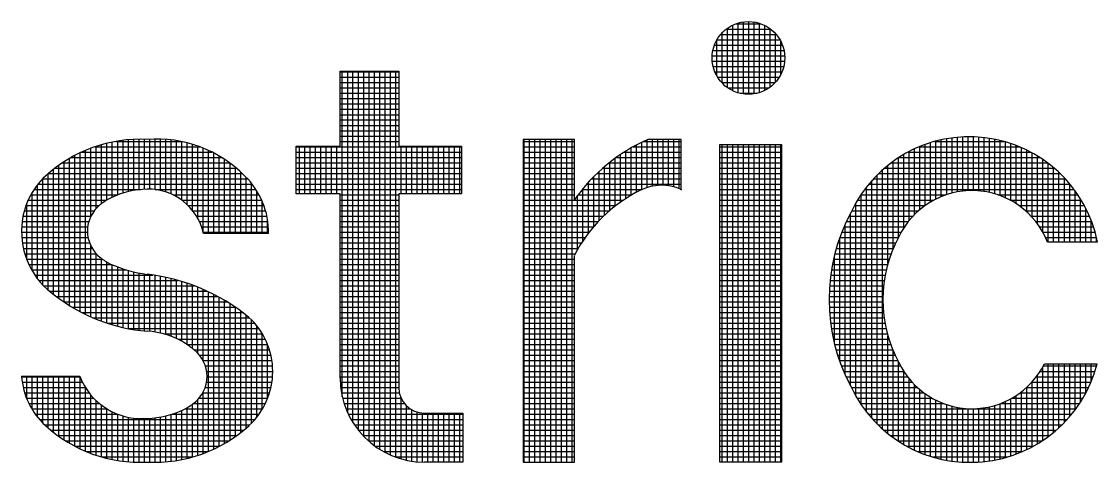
# Model space of a CAD drawing. Header units: inches. Extents: x 1009 to 1850, y 0 to 594.
# Drawn here: x 1720.724 to 1724.217, y 99.887 to 101.318 of the extents above; entities that cross this region are included whole.
import ezdxf

# ---------------------------------------------------------------- set-up
doc = ezdxf.new("R2010")
doc.units = ezdxf.units.IN
doc.header["$MEASUREMENT"] = 0
doc.layers.add('BG ÇÑ±¹Áö¿ª³\xad¹æ±â¼úÁÖ½ÄÈ¸»ç CI', color=7, linetype='Continuous')

msp = doc.modelspace()

# ---------------------------------------------------------------- linework, layer by layer
at = {"layer": 'BG ÇÑ±¹Áö¿ª³\xad¹æ±â¼úÁÖ½ÄÈ¸»ç CI', "color": 7, "linetype": 'Continuous', "lineweight": 25}
for p, q in [((1723.033, 101.0937), (1723.033, 101.3069)), ((1723.0432, 101.3112), (1723.1248, 101.3112)), ((1723.0504, 101.087), (1723.0504, 101.3136)), ((1723.0677, 101.0832), (1723.0677, 101.3174)), ((1723.0851, 101.0821), (1723.0851, 101.3185)), ((1723.1025, 101.0836), (1723.1025, 101.317)), ((1723.1198, 101.0877), (1723.1198, 101.3129)), ((1722.9937, 101.2765), (1723.1743, 101.2765)), ((1722.9983, 101.1189), (1722.9983, 101.2817)), ((1723.0118, 101.2939), (1723.1562, 101.2939)), ((1723.0156, 101.1039), (1723.0156, 101.2967)), ((1723.1372, 101.0948), (1723.1372, 101.3058)), ((1723.1546, 101.1055), (1723.1546, 101.2951)), ((1723.1719, 101.1213), (1723.1719, 101.2793)), ((1722.9733, 101.2418), (1723.1947, 101.2418)), ((1722.9809, 101.1425), (1722.9809, 101.2581)), ((1722.9815, 101.2591), (1723.1865, 101.2591)), ((1723.1893, 101.1466), (1723.1893, 101.254)), ((1722.966, 101.207), (1723.202, 101.207)), ((1722.9683, 101.2244), (1723.1997, 101.2244)), ((1722.9663, 101.1897), (1723.2017, 101.1897)), ((1722.9692, 101.1723), (1723.1988, 101.1723)), ((1721.7583, 100.9135), (1721.7583, 101.1571)), ((1721.7583, 101.1571), (1721.9488, 101.1571)), ((1721.7583, 101.155), (1721.9488, 101.155)), ((1721.7583, 101.1376), (1721.9488, 101.1376)), ((1721.7654, 100.0995), (1721.7654, 101.1571)), ((1721.7828, 100.0483), (1721.7828, 101.1571)), ((1721.8001, 100.016), (1721.8001, 101.1571)), ((1721.8175, 99.9914), (1721.8175, 101.1571)), ((1721.8349, 99.9716), (1721.8349, 101.1571)), ((1721.8522, 99.9551), (1721.8522, 101.1571)), ((1721.8696, 99.9412), (1721.8696, 101.1571)), ((1721.887, 99.9294), (1721.887, 101.1571)), ((1721.9043, 99.9194), (1721.9043, 101.1571)), ((1721.9217, 99.911), (1721.9217, 101.1571)), ((1721.9391, 99.9041), (1721.9391, 101.1571)), ((1721.9488, 101.1571), (1721.9488, 100.9135)), ((1722.9748, 101.155), (1723.1931, 101.155)), ((1722.9838, 101.1376), (1723.1842, 101.1376)), ((1721.7583, 101.1202), (1721.9488, 101.1202)), ((1721.7583, 101.1029), (1721.9488, 101.1029)), ((1722.9971, 101.1202), (1723.1709, 101.1202)), ((1723.0171, 101.1029), (1723.1509, 101.1029)), ((1721.7583, 101.0855), (1721.9488, 101.0855)), ((1721.7583, 101.0681), (1721.9488, 101.0681)), ((1723.0559, 101.0855), (1723.1121, 101.0855)), ((1721.7583, 101.0508), (1721.9488, 101.0508)), ((1721.7583, 101.0334), (1721.9488, 101.0334)), ((1721.7583, 101.016), (1721.9488, 101.016)), ((1721.7583, 100.9987), (1721.9488, 100.9987)), ((1721.7583, 100.9813), (1721.9488, 100.9813)), ((1721.7583, 100.9639), (1721.9488, 100.9639)), ((1721.0014, 100.7389), (1721.0014, 100.9232)), ((1721.0187, 100.7479), (1721.0187, 100.9271)), ((1721.0302, 100.9292), (1721.2407, 100.9292)), ((1721.0361, 100.7553), (1721.0361, 100.9302)), ((1721.0535, 100.7614), (1721.0535, 100.9327)), ((1721.0708, 100.7663), (1721.0708, 100.9345)), ((1721.0882, 100.7699), (1721.0882, 100.9356)), ((1721.1056, 100.7725), (1721.1056, 100.936)), ((1721.1229, 100.7739), (1721.1229, 100.9358)), ((1721.1403, 100.7742), (1721.1403, 100.936)), ((1721.1576, 100.7729), (1721.1576, 100.9367)), ((1721.175, 100.7699), (1721.175, 100.9365)), ((1721.1924, 100.7652), (1721.1924, 100.9357)), ((1721.2097, 100.7586), (1721.2097, 100.934)), ((1721.2271, 100.7498), (1721.2271, 100.9316)), ((1721.2445, 100.7384), (1721.2445, 100.9284)), ((1721.2618, 100.7239), (1721.2618, 100.9245)), ((1721.7583, 100.9466), (1721.9488, 100.9466)), ((1721.7583, 100.9292), (1721.9488, 100.9292)), ((1722.3526, 100.9353), (1722.3526, 99.8879)), ((1722.5191, 100.9353), (1722.3526, 100.9353)), ((1722.3526, 100.9292), (1722.5191, 100.9292)), ((1722.3558, 99.8879), (1722.3558, 100.9353)), ((1722.3732, 99.8879), (1722.3732, 100.9353)), ((1722.3905, 99.8879), (1722.3905, 100.9353)), ((1722.4079, 99.8879), (1722.4079, 100.9353)), ((1722.4253, 99.8879), (1722.4253, 100.9353)), ((1722.4426, 99.8879), (1722.4426, 100.9353)), ((1722.46, 99.8879), (1722.46, 100.9353)), ((1722.4774, 99.8879), (1722.4774, 100.9353)), ((1722.4947, 99.8879), (1722.4947, 100.9353)), ((1722.5121, 99.8879), (1722.5121, 100.9353)), ((1722.5191, 100.7401), (1722.5191, 100.9353)), ((1722.7378, 100.7727), (1722.7378, 100.9264)), ((1722.7436, 100.9292), (1722.8655, 100.9292)), ((1722.7552, 100.7794), (1722.7552, 100.9345)), ((1722.8655, 100.9353), (1722.757, 100.9353)), ((1722.7725, 100.7838), (1722.7725, 100.9353)), ((1722.7899, 100.7861), (1722.7899, 100.9353)), ((1722.8073, 100.7865), (1722.8073, 100.9353)), ((1722.8246, 100.7849), (1722.8246, 100.9353)), ((1722.842, 100.7813), (1722.842, 100.9353)), ((1722.8594, 100.7755), (1722.8594, 100.9353)), ((1722.8655, 100.7729), (1722.8655, 100.9353)), ((1723.6755, 100.7326), (1723.6755, 100.9252)), ((1723.6893, 100.9292), (1723.9136, 100.9292)), ((1723.6929, 100.742), (1723.6929, 100.9302)), ((1723.7102, 100.7499), (1723.7102, 100.9344)), ((1723.7276, 100.7563), (1723.7276, 100.9378)), ((1723.745, 100.7613), (1723.745, 100.9405)), ((1723.7623, 100.7651), (1723.7623, 100.9425)), ((1723.7797, 100.7677), (1723.7797, 100.9438)), ((1723.7971, 100.7692), (1723.7971, 100.9443)), ((1723.8144, 100.7694), (1723.8144, 100.9441)), ((1723.8318, 100.7685), (1723.8318, 100.9432)), ((1723.8491, 100.7665), (1723.8491, 100.9416)), ((1723.8665, 100.7633), (1723.8665, 100.9393)), ((1723.8839, 100.7588), (1723.8839, 100.9362)), ((1723.9012, 100.7531), (1723.9012, 100.9324)), ((1723.9186, 100.7459), (1723.9186, 100.9278)), ((1723.936, 100.7373), (1723.936, 100.9224)), ((1720.9145, 100.3761), (1720.9145, 100.8925)), ((1720.9188, 100.8945), (1721.3423, 100.8945)), ((1720.9319, 100.3673), (1720.9319, 100.9003)), ((1720.9493, 100.6866), (1720.9493, 100.9072)), ((1720.9624, 100.9119), (1721.3023, 100.9119)), ((1720.9666, 100.712), (1720.9666, 100.9133)), ((1720.984, 100.7274), (1720.984, 100.9186)), ((1721.2792, 100.705), (1721.2792, 100.9196)), ((1721.2966, 100.679), (1721.2966, 100.9139)), ((1721.3139, 100.6346), (1721.3139, 100.9073)), ((1721.3313, 100.6303), (1721.3313, 100.8998)), ((1721.3487, 100.6303), (1721.3487, 100.8913)), ((1721.6155, 100.7588), (1721.6155, 100.9135)), ((1721.6155, 100.9135), (1721.7583, 100.9135)), ((1721.6155, 100.9119), (1722.1522, 100.9119)), ((1721.6155, 100.8945), (1722.1522, 100.8945)), ((1721.6265, 100.7588), (1721.6265, 100.9135)), ((1721.6439, 100.7588), (1721.6439, 100.9135)), ((1721.6612, 100.7588), (1721.6612, 100.9135)), ((1721.6786, 100.7588), (1721.6786, 100.9135)), ((1721.6959, 100.7588), (1721.6959, 100.9135)), ((1721.7133, 100.7588), (1721.7133, 100.9135)), ((1721.7307, 100.7588), (1721.7307, 100.9135)), ((1721.748, 100.7588), (1721.748, 100.9135)), ((1721.9488, 100.9135), (1722.1522, 100.9135)), ((1721.9564, 100.7588), (1721.9564, 100.9135)), ((1721.9738, 100.7588), (1721.9738, 100.9135)), ((1721.9911, 100.7588), (1721.9911, 100.9135)), ((1722.0085, 100.7588), (1722.0085, 100.9135)), ((1722.0259, 100.7588), (1722.0259, 100.9135)), ((1722.0432, 100.7588), (1722.0432, 100.9135)), ((1722.0606, 100.7588), (1722.0606, 100.9135)), ((1722.078, 100.7588), (1722.078, 100.9135)), ((1722.0953, 100.7588), (1722.0953, 100.9135)), ((1722.1127, 100.7588), (1722.1127, 100.9135)), ((1722.1301, 100.7588), (1722.1301, 100.9135)), ((1722.1474, 100.7588), (1722.1474, 100.9135)), ((1722.1522, 100.9135), (1722.1522, 100.7588)), ((1722.3526, 100.9119), (1722.5191, 100.9119)), ((1722.3526, 100.8945), (1722.5191, 100.8945)), ((1722.6808, 100.8945), (1722.8655, 100.8945)), ((1722.6857, 100.7436), (1722.6857, 100.8976)), ((1722.7031, 100.7543), (1722.7031, 100.908)), ((1722.7099, 100.9119), (1722.8655, 100.9119)), ((1722.7205, 100.764), (1722.7205, 100.9176)), ((1722.9911, 100.9188), (1723.1908, 100.9188)), ((1722.9911, 99.8879), (1722.9911, 100.9188)), ((1722.9911, 100.9119), (1723.1908, 100.9119)), ((1722.9911, 100.8945), (1723.1908, 100.8945)), ((1722.9983, 99.8879), (1722.9983, 100.9188)), ((1723.0156, 99.8879), (1723.0156, 100.9188)), ((1723.033, 99.8879), (1723.033, 100.9188)), ((1723.0504, 99.8879), (1723.0504, 100.9188)), ((1723.0677, 99.8879), (1723.0677, 100.9188)), ((1723.0851, 99.8879), (1723.0851, 100.9188)), ((1723.1025, 99.8879), (1723.1025, 100.9188)), ((1723.1198, 99.8879), (1723.1198, 100.9188)), ((1723.1372, 99.8879), (1723.1372, 100.9188)), ((1723.1546, 99.8879), (1723.1546, 100.9188)), ((1723.1719, 99.8879), (1723.1719, 100.9188)), ((1723.1893, 99.8879), (1723.1893, 100.9188)), ((1723.1908, 100.9188), (1723.1908, 99.8879)), ((1723.6021, 100.8945), (1724.0008, 100.8945)), ((1723.606, 100.6727), (1723.606, 100.8966)), ((1723.6234, 100.6919), (1723.6234, 100.9051)), ((1723.6387, 100.9119), (1723.9641, 100.9119)), ((1723.6408, 100.7079), (1723.6408, 100.9127)), ((1723.6581, 100.7213), (1723.6581, 100.9194)), ((1723.9533, 100.7269), (1723.9533, 100.9162)), ((1723.9707, 100.7145), (1723.9707, 100.9091)), ((1723.9881, 100.6999), (1723.9881, 100.901)), ((1724.0054, 100.6823), (1724.0054, 100.892)), ((1720.8567, 100.8598), (1721.3993, 100.8598)), ((1720.8625, 100.4074), (1720.8625, 100.8635)), ((1720.8798, 100.3961), (1720.8798, 100.8742)), ((1720.8849, 100.8771), (1721.3735, 100.8771)), ((1720.8972, 100.3857), (1720.8972, 100.8838)), ((1721.366, 100.6303), (1721.366, 100.8816)), ((1721.3834, 100.6303), (1721.3834, 100.8708)), ((1721.4008, 100.6303), (1721.4008, 100.8587)), ((1721.6155, 100.8771), (1722.1522, 100.8771)), ((1721.6155, 100.8598), (1722.1522, 100.8598)), ((1722.3526, 100.8771), (1722.5191, 100.8771)), ((1722.3526, 100.8598), (1722.5191, 100.8598)), ((1722.632, 100.8598), (1722.8655, 100.8598)), ((1722.6336, 100.7047), (1722.6336, 100.861)), ((1722.651, 100.7189), (1722.651, 100.8742)), ((1722.6551, 100.8771), (1722.8655, 100.8771)), ((1722.6684, 100.7318), (1722.6684, 100.8864)), ((1722.9911, 100.8771), (1723.1908, 100.8771)), ((1722.9911, 100.8598), (1723.1908, 100.8598)), ((1723.5474, 100.8598), (1724.0554, 100.8598)), ((1723.5539, 100.5815), (1723.5539, 100.8645)), ((1723.5713, 100.6175), (1723.5713, 100.8764)), ((1723.5725, 100.8771), (1724.0304, 100.8771)), ((1723.5887, 100.6487), (1723.5887, 100.887)), ((1724.0228, 100.6608), (1724.0228, 100.8819)), ((1724.0402, 100.6335), (1724.0402, 100.8707)), ((1724.0575, 100.6022), (1724.0575, 100.8582)), ((1720.8104, 100.4463), (1720.8104, 100.8244)), ((1720.8111, 100.825), (1721.4406, 100.825)), ((1720.8277, 100.4325), (1720.8277, 100.8387)), ((1720.8324, 100.8424), (1721.4213, 100.8424)), ((1720.8451, 100.4197), (1720.8451, 100.8518)), ((1721.4181, 100.6303), (1721.4181, 100.8451)), ((1721.4355, 100.6303), (1721.4355, 100.8298)), ((1721.6155, 100.8424), (1722.1522, 100.8424)), ((1721.6155, 100.825), (1722.1522, 100.825)), ((1722.3526, 100.8424), (1722.5191, 100.8424)), ((1722.3526, 100.825), (1722.5191, 100.825)), ((1722.5922, 100.825), (1722.8655, 100.825)), ((1722.5989, 100.6717), (1722.5989, 100.8313)), ((1722.6112, 100.8424), (1722.8655, 100.8424)), ((1722.6163, 100.689), (1722.6163, 100.8468)), ((1722.9911, 100.8424), (1723.1908, 100.8424)), ((1722.9911, 100.825), (1723.1908, 100.825)), ((1723.5019, 100.0113), (1723.5019, 100.8202)), ((1723.5067, 100.825), (1724.0962, 100.825)), ((1723.5192, 99.9949), (1723.5192, 100.8367)), ((1723.5258, 100.8424), (1724.0771, 100.8424)), ((1723.5366, 100.5325), (1723.5366, 100.8513)), ((1724.0749, 100.6022), (1724.0749, 100.8443)), ((1724.0922, 100.6022), (1724.0922, 100.8288)), ((1720.7756, 100.4832), (1720.7756, 100.7885)), ((1720.777, 100.7903), (1721.4725, 100.7903)), ((1720.7924, 100.8077), (1721.4578, 100.8077)), ((1720.793, 100.4629), (1720.793, 100.8082)), ((1721.4528, 100.6303), (1721.4528, 100.8128)), ((1721.4702, 100.6303), (1721.4702, 100.7933)), ((1721.6155, 100.8077), (1722.1522, 100.8077)), ((1721.6155, 100.7903), (1722.1522, 100.7903)), ((1722.3526, 100.8077), (1722.5191, 100.8077)), ((1722.3526, 100.7903), (1722.5191, 100.7903)), ((1722.5588, 100.7903), (1722.8655, 100.7903)), ((1722.5642, 100.6309), (1722.5642, 100.7963)), ((1722.5748, 100.8077), (1722.8655, 100.8077)), ((1722.5815, 100.6525), (1722.5815, 100.8146)), ((1722.9911, 100.8077), (1723.1908, 100.8077)), ((1722.9911, 100.7903), (1723.1908, 100.7903)), ((1723.4746, 100.7903), (1724.1282, 100.7903)), ((1723.4845, 100.0296), (1723.4845, 100.8018)), ((1723.4898, 100.8077), (1724.1131, 100.8077)), ((1724.1096, 100.6022), (1724.1096, 100.8114)), ((1724.127, 100.6022), (1724.127, 100.7918)), ((1720.7538, 100.7556), (1721.0367, 100.7556)), ((1720.7583, 100.5091), (1720.7583, 100.7634)), ((1720.7643, 100.7729), (1721.1099, 100.7729)), ((1721.1574, 100.7729), (1721.4849, 100.7729)), ((1721.2162, 100.7556), (1721.4952, 100.7556)), ((1721.4876, 100.6303), (1721.4876, 100.7687)), ((1721.6155, 100.7729), (1722.1522, 100.7729)), ((1721.7583, 100.7588), (1721.6155, 100.7588)), ((1721.7583, 100.1613), (1721.7583, 100.7588)), ((1721.7583, 100.7556), (1721.9488, 100.7556)), ((1722.1522, 100.7588), (1721.9488, 100.7588)), ((1721.9488, 100.7588), (1721.9488, 100.1298)), ((1722.3526, 100.7729), (1722.5191, 100.7729)), ((1722.3526, 100.7556), (1722.5191, 100.7556)), ((1722.5294, 100.5783), (1722.5294, 100.7543)), ((1722.5304, 100.7556), (1722.7054, 100.7556)), ((1722.544, 100.7729), (1722.7384, 100.7729)), ((1722.5468, 100.6065), (1722.5468, 100.7763)), ((1722.9911, 100.7729), (1723.1908, 100.7729)), ((1722.9911, 100.7556), (1723.1908, 100.7556)), ((1723.4488, 100.7556), (1723.7255, 100.7556)), ((1723.4498, 100.0743), (1723.4498, 100.7569)), ((1723.4611, 100.7729), (1724.1418, 100.7729)), ((1723.4671, 100.0505), (1723.4671, 100.7809)), ((1723.8942, 100.7556), (1724.154, 100.7556)), ((1724.1443, 100.6022), (1724.1443, 100.7695)), ((1720.7382, 100.7208), (1720.9757, 100.7208)), ((1720.7409, 100.5452), (1720.7409, 100.728)), ((1720.7452, 100.7382), (1721.0002, 100.7382)), ((1721.2448, 100.7382), (1721.5038, 100.7382)), ((1721.265, 100.7208), (1721.5108, 100.7208)), ((1721.5049, 100.6303), (1721.5049, 100.7356)), ((1721.7583, 100.7382), (1721.9488, 100.7382)), ((1721.7583, 100.7208), (1721.9488, 100.7208)), ((1722.3526, 100.7382), (1722.6776, 100.7382)), ((1722.3526, 100.7208), (1722.6535, 100.7208)), ((1722.9911, 100.7382), (1723.1908, 100.7382)), ((1722.9911, 100.7208), (1723.1908, 100.7208)), ((1723.428, 100.7208), (1723.6575, 100.7208)), ((1723.4324, 100.1023), (1723.4324, 100.7288)), ((1723.4379, 100.7382), (1723.6855, 100.7382)), ((1723.9342, 100.7382), (1724.165, 100.7382)), ((1723.9622, 100.7208), (1724.1749, 100.7208)), ((1724.1617, 100.6022), (1724.1617, 100.7436)), ((1724.1791, 100.6022), (1724.1791, 100.7128)), ((1720.7288, 100.6861), (1720.949, 100.6861)), ((1720.7328, 100.7035), (1720.9596, 100.7035)), ((1721.2804, 100.7035), (1721.5164, 100.7035)), ((1721.2924, 100.6861), (1721.5207, 100.6861)), ((1721.7583, 100.7035), (1721.9488, 100.7035)), ((1721.7583, 100.6861), (1721.9488, 100.6861)), ((1722.3526, 100.7035), (1722.6322, 100.7035)), ((1722.3526, 100.6861), (1722.6132, 100.6861)), ((1722.9911, 100.7035), (1723.1908, 100.7035)), ((1722.9911, 100.6861), (1723.1908, 100.6861)), ((1723.4104, 100.6861), (1723.6178, 100.6861)), ((1723.415, 100.1357), (1723.415, 100.6951)), ((1723.4192, 100.7035), (1723.6356, 100.7035)), ((1723.9841, 100.7035), (1724.1837, 100.7035)), ((1724.0019, 100.6861), (1724.1915, 100.6861)), ((1720.7246, 100.6514), (1720.9388, 100.6514)), ((1720.7261, 100.6687), (1720.9423, 100.6687)), ((1721.3018, 100.6687), (1721.5237, 100.6687)), ((1721.3089, 100.6514), (1721.5255, 100.6514)), ((1721.5223, 100.6303), (1721.5223, 100.6777)), ((1721.7583, 100.6687), (1721.9488, 100.6687)), ((1721.7583, 100.6514), (1721.9488, 100.6514)), ((1722.3526, 100.6687), (1722.5961, 100.6687)), ((1722.3526, 100.6514), (1722.5806, 100.6514)), ((1722.9911, 100.6687), (1723.1908, 100.6687)), ((1722.9911, 100.6514), (1723.1908, 100.6514)), ((1723.3942, 100.6514), (1723.5904, 100.6514)), ((1723.3977, 100.1714), (1723.3977, 100.6594)), ((1723.4019, 100.6687), (1723.6029, 100.6687)), ((1724.0168, 100.6687), (1724.1984, 100.6687)), ((1724.0293, 100.6514), (1724.2045, 100.6514)), ((1724.1964, 100.6022), (1724.1964, 100.6739)), ((1720.7241, 100.634), (1720.938, 100.634)), ((1720.7248, 100.6167), (1720.9401, 100.6167)), ((1721.3141, 100.634), (1721.5261, 100.634)), ((1721.5261, 100.6303), (1721.3149, 100.6303)), ((1721.7583, 100.634), (1721.9488, 100.634)), ((1721.7583, 100.6167), (1721.9488, 100.6167)), ((1722.3526, 100.634), (1722.5665, 100.634)), ((1722.3526, 100.6167), (1722.5537, 100.6167)), ((1722.9911, 100.634), (1723.1908, 100.634)), ((1722.9911, 100.6167), (1723.1908, 100.6167)), ((1723.3803, 100.2148), (1723.3803, 100.616)), ((1723.3805, 100.6167), (1723.5709, 100.6167)), ((1723.387, 100.634), (1723.5799, 100.634)), ((1724.0399, 100.634), (1724.2097, 100.634)), ((1724.0487, 100.6167), (1724.2141, 100.6167)), ((1724.2138, 100.6022), (1724.2138, 100.618)), ((1720.7267, 100.5993), (1720.9451, 100.5993)), ((1720.7299, 100.5819), (1720.9535, 100.5819)), ((1720.9493, 100.3592), (1720.9493, 100.5897)), ((1721.7583, 100.5993), (1721.9488, 100.5993)), ((1721.7583, 100.5819), (1721.9488, 100.5819)), ((1722.3526, 100.5993), (1722.5421, 100.5993)), ((1722.3526, 100.5819), (1722.5315, 100.5819)), ((1722.9911, 100.5993), (1723.1908, 100.5993)), ((1722.9911, 100.5819), (1723.1908, 100.5819)), ((1723.3693, 100.5819), (1723.5541, 100.5819)), ((1723.3746, 100.5993), (1723.562, 100.5993)), ((1724.2172, 100.6022), (1724.0548, 100.6022)), ((1720.7343, 100.5646), (1720.9664, 100.5646)), ((1720.7401, 100.5472), (1720.9863, 100.5472)), ((1720.9666, 100.3519), (1720.9666, 100.5643)), ((1720.984, 100.3452), (1720.984, 100.5489)), ((1721.7583, 100.5646), (1721.9488, 100.5646)), ((1721.7583, 100.5472), (1721.9488, 100.5472)), ((1722.3526, 100.5646), (1722.5219, 100.5646)), ((1722.3526, 100.5472), (1722.5191, 100.5472)), ((1722.5191, 99.8879), (1722.5191, 100.5592)), ((1722.9911, 100.5646), (1723.1908, 100.5646)), ((1722.9911, 100.5472), (1723.1908, 100.5472)), ((1723.3604, 100.5472), (1723.5411, 100.5472)), ((1723.3629, 100.2727), (1723.3629, 100.558)), ((1723.3646, 100.5646), (1723.5472, 100.5646)), ((1720.7474, 100.5298), (1721.0159, 100.5298)), ((1720.7563, 100.5125), (1721.0625, 100.5125)), ((1721.0014, 100.3391), (1721.0014, 100.5374)), ((1721.0187, 100.3337), (1721.0187, 100.5286)), ((1721.0361, 100.3289), (1721.0361, 100.5215)), ((1721.0535, 100.3247), (1721.0535, 100.5153)), ((1721.0708, 100.321), (1721.0708, 100.51)), ((1721.0882, 100.318), (1721.0882, 100.5055)), ((1721.7583, 100.5298), (1721.9488, 100.5298)), ((1721.7583, 100.5125), (1721.9488, 100.5125)), ((1722.3526, 100.5298), (1722.5191, 100.5298)), ((1722.3526, 100.5125), (1722.5191, 100.5125)), ((1722.9911, 100.5298), (1723.1908, 100.5298)), ((1722.9911, 100.5125), (1723.1908, 100.5125)), ((1723.3536, 100.5125), (1723.5314, 100.5125)), ((1723.3567, 100.5298), (1723.5358, 100.5298)), ((1720.7671, 100.4951), (1721.1507, 100.4951)), ((1720.7799, 100.4777), (1721.2319, 100.4777)), ((1721.1056, 100.3155), (1721.1056, 100.5018)), ((1721.1229, 100.3135), (1721.1229, 100.4988)), ((1721.1403, 100.3122), (1721.1403, 100.4965)), ((1721.1576, 100.3103), (1721.1576, 100.494)), ((1721.175, 100.3072), (1721.175, 100.4911)), ((1721.1924, 100.3027), (1721.1924, 100.4876)), ((1721.2097, 100.2967), (1721.2097, 100.4836)), ((1721.2271, 100.2893), (1721.2271, 100.4791)), ((1721.2445, 100.2802), (1721.2445, 100.4741)), ((1721.2618, 100.2691), (1721.2618, 100.4685)), ((1721.7583, 100.4951), (1721.9488, 100.4951)), ((1721.7583, 100.4777), (1721.9488, 100.4777)), ((1722.3526, 100.4951), (1722.5191, 100.4951)), ((1722.3526, 100.4777), (1722.5191, 100.4777)), ((1722.9911, 100.4951), (1723.1908, 100.4951)), ((1722.9911, 100.4777), (1723.1908, 100.4777)), ((1723.349, 100.4777), (1723.5247, 100.4777)), ((1723.351, 100.4951), (1723.5277, 100.4951)), ((1720.7954, 100.4604), (1721.2846, 100.4604)), ((1720.8142, 100.443), (1721.326, 100.443)), ((1721.2792, 100.2562), (1721.2792, 100.4624)), ((1721.2966, 100.2408), (1721.2966, 100.4557)), ((1721.3139, 100.2162), (1721.3139, 100.4484)), ((1721.3313, 99.9227), (1721.3313, 100.4405)), ((1721.7583, 100.4604), (1721.9488, 100.4604)), ((1721.7583, 100.443), (1721.9488, 100.443)), ((1722.3526, 100.4604), (1722.5191, 100.4604)), ((1722.3526, 100.443), (1722.5191, 100.443)), ((1722.9911, 100.4604), (1723.1908, 100.4604)), ((1722.9911, 100.443), (1723.1908, 100.443)), ((1723.3463, 100.443), (1723.521, 100.443)), ((1723.3474, 100.4604), (1723.5225, 100.4604)), ((1720.8371, 100.4256), (1721.3608, 100.4256)), ((1720.8612, 100.4083), (1721.3912, 100.4083)), ((1721.3487, 99.9304), (1721.3487, 100.432)), ((1721.366, 99.939), (1721.366, 100.4228)), ((1721.3834, 99.9486), (1721.3834, 100.4129)), ((1721.4008, 99.9592), (1721.4008, 100.4023)), ((1721.7583, 100.4256), (1721.9488, 100.4256)), ((1721.7583, 100.4083), (1721.9488, 100.4083)), ((1722.3526, 100.4256), (1722.5191, 100.4256)), ((1722.3526, 100.4083), (1722.5191, 100.4083)), ((1722.9911, 100.4256), (1723.1908, 100.4256)), ((1722.9911, 100.4083), (1723.1908, 100.4083)), ((1723.3457, 100.4083), (1723.5202, 100.4083)), ((1723.3458, 100.4256), (1723.5202, 100.4256)), ((1720.8883, 100.3909), (1721.4181, 100.3909)), ((1720.9195, 100.3736), (1721.4424, 100.3736)), ((1721.4181, 99.9709), (1721.4181, 100.3909)), ((1721.4355, 99.9839), (1721.4355, 100.3787)), ((1721.4528, 99.9982), (1721.4528, 100.3656)), ((1721.7583, 100.3909), (1721.9488, 100.3909)), ((1721.7583, 100.3736), (1721.9488, 100.3736)), ((1722.3526, 100.3909), (1722.5191, 100.3909)), ((1722.3526, 100.3736), (1722.5191, 100.3736)), ((1722.9911, 100.3909), (1723.1908, 100.3909)), ((1722.9911, 100.3736), (1723.1908, 100.3736)), ((1723.3462, 100.3909), (1723.5208, 100.3909)), ((1723.3472, 100.3736), (1723.5222, 100.3736)), ((1720.9563, 100.3562), (1721.4643, 100.3562)), ((1721.0023, 100.3388), (1721.481, 100.3388)), ((1721.4702, 100.0142), (1721.4702, 100.3505)), ((1721.4876, 100.0336), (1721.4876, 100.331)), ((1721.7583, 100.3562), (1721.9488, 100.3562)), ((1721.7583, 100.3388), (1721.9488, 100.3388)), ((1722.3526, 100.3562), (1722.5191, 100.3562)), ((1722.3526, 100.3388), (1722.5191, 100.3388)), ((1722.9911, 100.3562), (1723.1908, 100.3562)), ((1722.9911, 100.3388), (1723.1908, 100.3388)), ((1723.3486, 100.3562), (1723.5243, 100.3562)), ((1723.3506, 100.3388), (1723.5271, 100.3388)), ((1721.0687, 100.3215), (1721.4948, 100.3215)), ((1721.1874, 100.3041), (1721.5062, 100.3041)), ((1721.5049, 100.0585), (1721.5049, 100.3062)), ((1721.7583, 100.3215), (1721.9488, 100.3215)), ((1721.7583, 100.3041), (1721.9488, 100.3041)), ((1722.3526, 100.3215), (1722.5191, 100.3215)), ((1722.3526, 100.3041), (1722.5191, 100.3041)), ((1722.9911, 100.3215), (1723.1908, 100.3215)), ((1722.9911, 100.3041), (1723.1908, 100.3041)), ((1723.3531, 100.3215), (1723.5306, 100.3215)), ((1723.3561, 100.3041), (1723.535, 100.3041)), ((1723.5366, 99.9802), (1723.5366, 100.2983)), ((1721.2323, 100.2867), (1721.5156, 100.2867)), ((1721.2615, 100.2694), (1721.5232, 100.2694)), ((1721.5223, 100.093), (1721.5223, 100.2716)), ((1721.7583, 100.2867), (1721.9488, 100.2867)), ((1721.7583, 100.2694), (1721.9488, 100.2694)), ((1722.3526, 100.2867), (1722.5191, 100.2867)), ((1722.3526, 100.2694), (1722.5191, 100.2694)), ((1722.9911, 100.2867), (1723.1908, 100.2867)), ((1722.9911, 100.2694), (1723.1908, 100.2694)), ((1723.3597, 100.2867), (1723.5401, 100.2867)), ((1723.3638, 100.2694), (1723.546, 100.2694)), ((1721.2843, 100.252), (1721.5292, 100.252)), ((1721.3019, 100.2346), (1721.5338, 100.2346)), ((1721.7583, 100.252), (1721.9488, 100.252)), ((1721.7583, 100.2346), (1721.9488, 100.2346)), ((1722.3526, 100.252), (1722.5191, 100.252)), ((1722.3526, 100.2346), (1722.5191, 100.2346)), ((1722.9911, 100.252), (1723.1908, 100.252)), ((1722.9911, 100.2346), (1723.1908, 100.2346)), ((1723.3684, 100.252), (1723.5528, 100.252)), ((1723.3736, 100.2346), (1723.5605, 100.2346)), ((1723.5539, 99.967), (1723.5539, 100.2493)), ((1721.3134, 100.2173), (1721.5371, 100.2173)), ((1721.3208, 100.1999), (1721.539, 100.1999)), ((1721.7583, 100.2173), (1721.9488, 100.2173)), ((1721.7583, 100.1999), (1721.9488, 100.1999)), ((1722.3526, 100.2173), (1722.5191, 100.2173)), ((1722.3526, 100.1999), (1722.5191, 100.1999)), ((1722.9911, 100.2173), (1723.1908, 100.2173)), ((1722.9911, 100.1999), (1723.1908, 100.1999)), ((1723.3794, 100.2173), (1723.5692, 100.2173)), ((1723.3858, 100.1999), (1723.5782, 100.1999)), ((1723.5713, 99.9551), (1723.5713, 100.2133)), ((1724.0402, 99.9585), (1724.0402, 100.1973)), ((1724.0416, 100.1999), (1724.2145, 100.1999)), ((1724.0451, 100.2068), (1724.2163, 100.2068)), ((1724.0575, 99.9707), (1724.0575, 100.2068)), ((1724.0749, 99.9843), (1724.0749, 100.2068)), ((1724.0922, 99.9994), (1724.0922, 100.2068)), ((1724.1096, 100.0164), (1724.1096, 100.2068)), ((1724.127, 100.0354), (1724.127, 100.2068)), ((1724.1443, 100.0571), (1724.1443, 100.2068)), ((1724.1617, 100.082), (1724.1617, 100.2068)), ((1724.1791, 100.1114), (1724.1791, 100.2068)), ((1724.1964, 100.1478), (1724.1964, 100.2068)), ((1724.2138, 100.1975), (1724.2138, 100.2068)), ((1720.7239, 100.1669), (1720.9129, 100.1669)), ((1720.724, 100.1652), (1720.9136, 100.1652)), ((1720.7409, 100.0936), (1720.7409, 100.1669)), ((1720.7583, 100.0592), (1720.7583, 100.1669)), ((1720.7756, 100.0344), (1720.7756, 100.1669)), ((1720.793, 100.015), (1720.793, 100.1669)), ((1720.8104, 99.999), (1720.8104, 100.1669)), ((1720.8277, 99.9846), (1720.8277, 100.1669)), ((1720.8451, 99.9716), (1720.8451, 100.1669)), ((1720.8625, 99.9598), (1720.8625, 100.1669)), ((1720.8798, 99.9491), (1720.8798, 100.1669)), ((1720.8972, 99.9395), (1720.8972, 100.1669)), ((1720.9145, 99.9308), (1720.9145, 100.1628)), ((1721.3249, 100.1825), (1721.5397, 100.1825)), ((1721.3261, 100.1652), (1721.539, 100.1652)), ((1721.7583, 100.1825), (1721.9488, 100.1825)), ((1721.7583, 100.1652), (1721.9488, 100.1652)), ((1722.3526, 100.1825), (1722.5191, 100.1825)), ((1722.3526, 100.1652), (1722.5191, 100.1652)), ((1722.9911, 100.1825), (1723.1908, 100.1825)), ((1722.9911, 100.1652), (1723.1908, 100.1652)), ((1723.3928, 100.1825), (1723.5884, 100.1825)), ((1723.4005, 100.1652), (1723.6005, 100.1652)), ((1723.5887, 99.9445), (1723.5887, 100.182)), ((1723.606, 99.9349), (1723.606, 100.1581)), ((1724.0192, 100.1652), (1724.2033, 100.1652)), ((1724.0228, 99.9474), (1724.0228, 100.17)), ((1724.0314, 100.1825), (1724.2093, 100.1825)), ((1720.726, 100.1478), (1720.9213, 100.1478)), ((1720.7293, 100.1304), (1720.931, 100.1304)), ((1720.9319, 99.9231), (1720.9319, 100.129)), ((1721.3202, 100.1304), (1721.5339, 100.1304)), ((1721.3246, 100.1478), (1721.5372, 100.1478)), ((1721.7587, 100.1478), (1721.9488, 100.1478)), ((1721.7601, 100.1304), (1721.9488, 100.1304)), ((1722.3526, 100.1478), (1722.5191, 100.1478)), ((1722.3526, 100.1304), (1722.5191, 100.1304)), ((1722.9911, 100.1478), (1723.1908, 100.1478)), ((1722.9911, 100.1304), (1723.1908, 100.1304)), ((1723.4088, 100.1478), (1723.6149, 100.1478)), ((1723.4177, 100.1304), (1723.6322, 100.1304)), ((1723.6234, 99.9263), (1723.6234, 100.1389)), ((1723.6408, 99.9187), (1723.6408, 100.1229)), ((1723.9876, 100.1304), (1724.1887, 100.1304)), ((1723.9881, 99.9287), (1723.9881, 100.1309)), ((1724.0048, 100.1478), (1724.1964, 100.1478)), ((1724.0054, 99.9376), (1724.0054, 100.1485)), ((1720.734, 100.1131), (1720.943, 100.1131)), ((1720.7401, 100.0957), (1720.9578, 100.0957)), ((1720.9493, 99.9161), (1720.9493, 100.1052)), ((1720.9666, 99.91), (1720.9666, 100.0869)), ((1721.2966, 99.9097), (1721.2966, 100.0912)), ((1721.3006, 100.0957), (1721.5234, 100.0957)), ((1721.3125, 100.1131), (1721.5294, 100.1131)), ((1721.3139, 99.9158), (1721.3139, 100.1158)), ((1721.7626, 100.1131), (1721.9505, 100.1131)), ((1721.7663, 100.0957), (1721.9561, 100.0957)), ((1721.9564, 99.8985), (1721.9564, 100.095)), ((1722.3526, 100.1131), (1722.5191, 100.1131)), ((1722.3526, 100.0957), (1722.5191, 100.0957)), ((1722.9911, 100.1131), (1723.1908, 100.1131)), ((1722.9911, 100.0957), (1723.1908, 100.0957)), ((1723.4265, 100.1131), (1723.6532, 100.1131)), ((1723.4362, 100.0957), (1723.6798, 100.0957)), ((1723.6581, 99.912), (1723.6581, 100.1095)), ((1723.6755, 99.9062), (1723.6755, 100.0982)), ((1723.6929, 99.9011), (1723.6929, 100.0888)), ((1723.9186, 99.9025), (1723.9186, 100.0849)), ((1723.936, 99.9078), (1723.936, 100.0935)), ((1723.9399, 100.0957), (1724.1702, 100.0957)), ((1723.9533, 99.9139), (1723.9533, 100.1039)), ((1723.9665, 100.1131), (1724.18, 100.1131)), ((1723.9707, 99.9208), (1723.9707, 100.1162)), ((1720.7477, 100.0784), (1720.9764, 100.0784)), ((1720.7572, 100.061), (1721.0006, 100.061)), ((1720.984, 99.9047), (1720.984, 100.0723)), ((1721.0014, 99.9001), (1721.0014, 100.0605)), ((1721.0187, 99.8963), (1721.0187, 100.051)), ((1721.2445, 99.8961), (1721.2445, 100.0558)), ((1721.255, 100.061), (1721.5065, 100.061)), ((1721.2618, 99.8999), (1721.2618, 100.0647)), ((1721.2792, 99.9044), (1721.2792, 100.0761)), ((1721.2822, 100.0784), (1721.5158, 100.0784)), ((1721.7712, 100.0784), (1721.9666, 100.0784)), ((1721.7774, 100.061), (1721.9854, 100.061)), ((1721.9738, 99.8941), (1721.9738, 100.0704)), ((1721.9911, 99.8909), (1721.9911, 100.0574)), ((1722.0085, 99.8889), (1722.0085, 100.0501)), ((1722.3526, 100.0784), (1722.5191, 100.0784)), ((1722.3526, 100.061), (1722.5191, 100.061)), ((1722.9911, 100.0784), (1723.1908, 100.0784)), ((1722.9911, 100.061), (1723.1908, 100.061)), ((1723.4471, 100.0784), (1723.7168, 100.0784)), ((1723.4592, 100.061), (1724.1473, 100.061)), ((1723.7102, 99.8969), (1723.7102, 100.0809)), ((1723.7276, 99.8933), (1723.7276, 100.0745)), ((1723.745, 99.8906), (1723.745, 100.0695)), ((1723.7623, 99.8886), (1723.7623, 100.0657)), ((1723.7797, 99.8872), (1723.7797, 100.0631)), ((1723.7971, 99.8866), (1723.7971, 100.0616)), ((1723.8144, 99.8867), (1723.8144, 100.0614)), ((1723.8318, 99.8876), (1723.8318, 100.0622)), ((1723.8491, 99.8891), (1723.8491, 100.0643)), ((1723.8665, 99.8913), (1723.8665, 100.0675)), ((1723.8839, 99.8943), (1723.8839, 100.072)), ((1723.9012, 99.898), (1723.9012, 100.0777)), ((1723.903, 100.0784), (1724.1593, 100.0784)), ((1720.7686, 100.0436), (1721.0355, 100.0436)), ((1720.7825, 100.0263), (1721.4814, 100.0263)), ((1721.0361, 99.8931), (1721.0361, 100.0434)), ((1721.0535, 99.8906), (1721.0535, 100.0375)), ((1721.0708, 99.8888), (1721.0708, 100.0333)), ((1721.0882, 99.8877), (1721.0882, 100.0305)), ((1721.1056, 99.8873), (1721.1056, 100.0292)), ((1721.1229, 99.8875), (1721.1229, 100.0293)), ((1721.1403, 99.8875), (1721.1403, 100.0302)), ((1721.1576, 99.8873), (1721.1576, 100.0316)), ((1721.175, 99.8877), (1721.175, 100.034)), ((1721.1924, 99.8888), (1721.1924, 100.0376)), ((1721.2097, 99.8905), (1721.2097, 100.0424)), ((1721.2135, 100.0436), (1721.4951, 100.0436)), ((1721.2271, 99.893), (1721.2271, 100.0484)), ((1721.7849, 100.0436), (1722.1568, 100.0436)), ((1721.794, 100.0263), (1722.1568, 100.0263)), ((1722.0259, 99.8879), (1722.0259, 100.047)), ((1722.0318, 100.0468), (1722.1568, 100.0468)), ((1722.0432, 99.8879), (1722.0432, 100.0468)), ((1722.0606, 99.8879), (1722.0606, 100.0468)), ((1722.078, 99.8879), (1722.078, 100.0468)), ((1722.0953, 99.8879), (1722.0953, 100.0468)), ((1722.1127, 99.8879), (1722.1127, 100.0468)), ((1722.1301, 99.8879), (1722.1301, 100.0468)), ((1722.1474, 99.8879), (1722.1474, 100.0468)), ((1722.1568, 100.0468), (1722.1568, 99.8879)), ((1722.3526, 100.0436), (1722.5191, 100.0436)), ((1722.3526, 100.0263), (1722.5191, 100.0263)), ((1722.9911, 100.0436), (1723.1908, 100.0436)), ((1722.9911, 100.0263), (1723.1908, 100.0263)), ((1723.4726, 100.0436), (1724.1338, 100.0436)), ((1723.4875, 100.0263), (1724.1189, 100.0263)), ((1720.7993, 100.0089), (1721.4648, 100.0089)), ((1720.8191, 99.9915), (1721.445, 99.9915)), ((1721.8047, 100.0089), (1722.1568, 100.0089)), ((1721.8174, 99.9915), (1722.1568, 99.9915)), ((1722.3526, 100.0089), (1722.5191, 100.0089)), ((1722.3526, 99.9915), (1722.5191, 99.9915)), ((1722.9911, 100.0089), (1723.1908, 100.0089)), ((1722.9911, 99.9915), (1723.1908, 99.9915)), ((1723.5042, 100.0089), (1724.1022, 100.0089)), ((1723.523, 99.9915), (1724.0834, 99.9915)), ((1720.8415, 99.9742), (1721.4226, 99.9742)), ((1720.8671, 99.9568), (1721.397, 99.9568)), ((1721.8324, 99.9742), (1722.1568, 99.9742)), ((1721.8503, 99.9568), (1722.1568, 99.9568)), ((1722.3526, 99.9742), (1722.5191, 99.9742)), ((1722.3526, 99.9568), (1722.5191, 99.9568)), ((1722.9911, 99.9742), (1723.1908, 99.9742)), ((1722.9911, 99.9568), (1723.1908, 99.9568)), ((1723.5443, 99.9742), (1724.0621, 99.9742)), ((1723.5688, 99.9568), (1724.0377, 99.9568)), ((1720.8973, 99.9394), (1721.3668, 99.9394)), ((1720.9343, 99.9221), (1721.3298, 99.9221)), ((1721.872, 99.9394), (1722.1568, 99.9394)), ((1721.8994, 99.9221), (1722.1568, 99.9221)), ((1722.3526, 99.9394), (1722.5191, 99.9394)), ((1722.3526, 99.9221), (1722.5191, 99.9221)), ((1722.9911, 99.9394), (1723.1908, 99.9394)), ((1722.9911, 99.9221), (1723.1908, 99.9221)), ((1723.5976, 99.9394), (1724.0089, 99.9394)), ((1723.6329, 99.9221), (1723.9735, 99.9221)), ((1720.984, 99.9047), (1721.2801, 99.9047)), ((1721.1004, 99.8873), (1721.1169, 99.8873)), ((1721.1472, 99.8873), (1721.1637, 99.8873)), ((1721.9373, 99.9047), (1722.1568, 99.9047)), ((1722.1568, 99.8879), (1722.0318, 99.8879)), ((1722.3526, 99.9047), (1722.5191, 99.9047)), ((1722.3526, 99.8879), (1722.5191, 99.8879)), ((1722.9911, 99.9047), (1723.1908, 99.9047)), ((1723.1908, 99.8879), (1722.9911, 99.8879)), ((1723.6802, 99.9047), (1723.9262, 99.9047)), ((1723.7779, 99.8873), (1723.8285, 99.8873))]:
    msp.add_line(p, q, dxfattribs=at)
msp.add_circle((1723.084, 101.2003), 0.1182, dxfattribs=at)
for centre, radius, start, end in [((1721.1086, 100.4819), 0.4541, 87.0436, 132.5331), ((1721.1637, 100.5378), 0.399, 44.3348, 94.5551), ((1722.99, 100.409), 0.5756, 113.87, 144.8809), ((1723.8014, 100.5206), 0.4237, 11.1031, 155.1074), ((1720.9627, 100.641), 0.2382, 132.5331, 176.2965), ((1721.2711, 100.634), 0.255, 359.1819, 45.7257), ((1722.8019, 100.6319), 0.1547, 65.7198, 116.2531), ((1721.1371, 100.495), 0.2792, 91.0456, 116.3477), ((1721.1354, 100.5903), 0.1839, 12.5552, 91.0456), ((1722.9449, 100.3419), 0.4781, 116.2531, 152.9592), ((1723.8099, 100.5065), 0.263, 21.3505, 154.5755), ((1721.0473, 100.6381), 0.1094, 128.1349, 231.8651), ((1721.0986, 100.5729), 0.1924, 116.3475, 128.1347), ((1723.9445, 100.4154), 0.5988, 151.7346, 208.2654), ((1720.9748, 100.6355), 0.2507, 175.2279, 235.7827), ((1723.9445, 100.4154), 0.4244, 151.2734, 208.7266), ((1721.0986, 100.7034), 0.1924, 231.8653, 243.6525), ((1721.1839, 100.9092), 0.4149, 245.7128, 262.826), ((1721.0575, 99.8606), 0.6413, 50.8434, 83.325), ((1721.1771, 100.8719), 0.561, 232.266, 265.3916), ((1721.3014, 100.1823), 0.2382, 312.5331, 47.4669), ((1721.1226, 100.0695), 0.2433, 56.7764, 87.7719), ((1721.0871, 100.016), 0.3076, 50.1157, 56.7069), ((1721.2168, 100.166), 0.1094, 308.1349, 51.8651), ((1723.8032, 100.3132), 0.4266, 205.1594, 345.5591), ((1723.8099, 100.3243), 0.263, 205.4245, 333.4568), ((1720.9622, 100.1836), 0.2389, 184.0102, 227.7736), ((1721.1131, 100.2433), 0.2142, 200.8879, 275.08), ((1722.0318, 100.1613), 0.2735, 180, 270), ((1722.0318, 100.1298), 0.083, 180, 270), ((1721.127, 100.3091), 0.2792, 271.0456, 296.3477), ((1721.1655, 100.2313), 0.1924, 296.3475, 308.1347), ((1721.1086, 100.3414), 0.4541, 227.4669, 272.9564), ((1721.1555, 100.3414), 0.4541, 267.0436, 312.5331)]:
    msp.add_arc(centre, radius, start, end, dxfattribs=at)
msp.add_point((1722.8654, 100.7729), dxfattribs=at)

doc.saveas('drawing.dxf')
